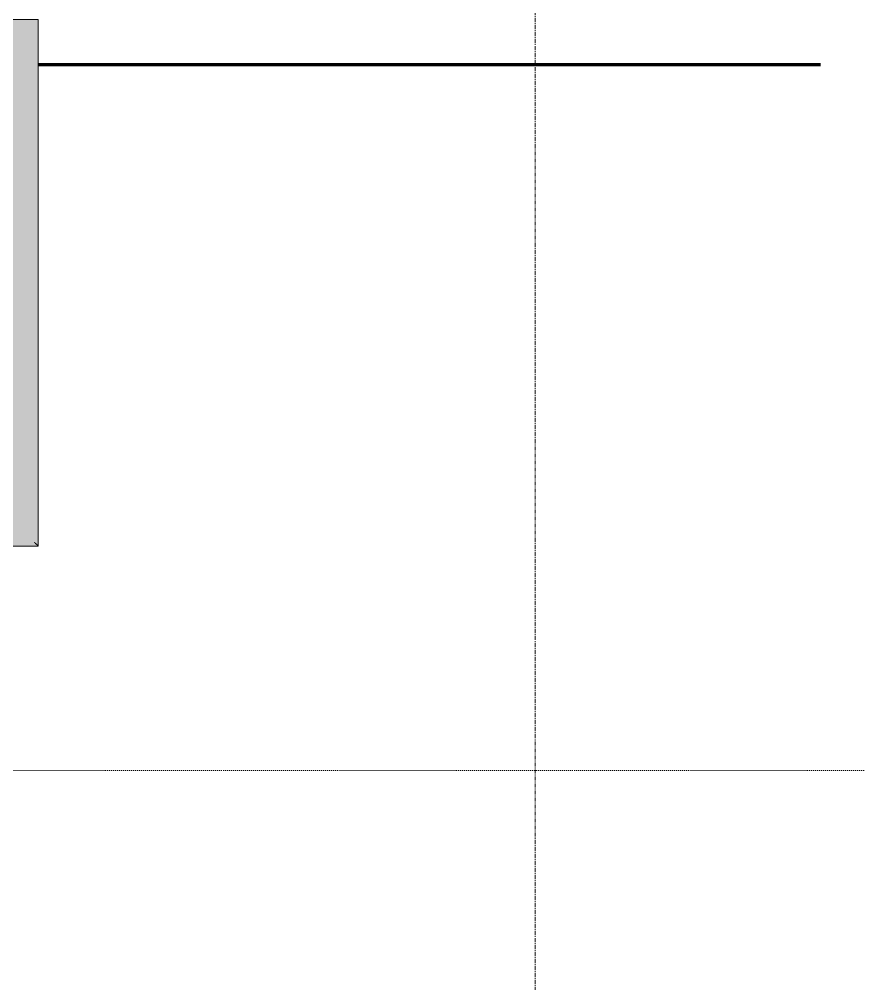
# Model space of a CAD drawing. Header units: inches. Extents: x -4218 to -1814, y 9706 to 12426.
# Drawn here: x -2564.6 to -2460, y 11126.9 to 11247 of the extents above; entities that cross this region are included whole.
import ezdxf

# ---------------------------------------------------------------- set-up
doc = ezdxf.new("R2010")
doc.units = ezdxf.units.IN
doc.header["$MEASUREMENT"] = 0
doc.linetypes.add('Aligning Line 1_8_', pattern=[0.25, 0.125, -0.125])
doc.linetypes.add('Grid Line 1_2_', pattern=[0.875, 0.5, -0.125, 0.125, -0.125])
for name, color, linetype, lineweight in [('0-1', 7, 'Continuous', 5), ('0-2', 10, 'Continuous', 13), ('A-AREA-1', 130, 'Continuous', 70), ('A-FLOR-HRAL-1', 7, 'Continuous', 9), ('G-ANNO-SYMB', 111, 'Aligning Line 1_8_', 9), ('S-GRID-1', 1, 'Grid Line 1_2_', 9)]:
    doc.layers.add(name, color=color, linetype=linetype, lineweight=lineweight)

# ---------------------------------------------------------------- blocks, each defined once
blk = doc.blocks.new('Railing - Railing-2568697-FLOOR PLAN - 2ND FLOOR')
at = {"layer": 'A-FLOR-HRAL-1'}
for points in [[(-2562.75, 11181.86), (-2562.75, 11247), (-2566.53, 11247), (-2566.53, 11185.64), (-2565.04, 11184.16)], [(-2562.27, 11181.39), (-2562.29, 11247), (-2562.75, 11247), (-2562.75, 11181.86), (-2562.29, 11181.41)], [(-2619.98, 11181.86), (-2562.75, 11181.86), (-2566.53, 11185.64), (-2672.07, 11185.64), (-2675.85, 11181.86), (-2653.75, 11181.86)], [(-2619.98, 11181.39), (-2562.29, 11181.41), (-2562.75, 11181.86), (-2675.85, 11181.86), (-2676.31, 11181.39), (-2653.75, 11181.39)]]:
    blk.add_hatch(color=256, dxfattribs=at).paths.add_polyline_path(points, flags=0)
for p, q in [((-2566.53, 11247), (-2562.75, 11247)), ((-2562.75, 11247), (-2562.27, 11247)), ((-2562.27, 11181.39), (-2562.27, 11247)), ((-2676.32, 11181.39), (-2562.27, 11181.39))]:
    blk.add_line(p, q, dxfattribs=at)
blk.add_open_spline([(-2562.27, 11181.39), (-2562.27, 11181.39), (-2562.28, 11181.4), (-2562.31, 11181.42), (-2562.34, 11181.45), (-2562.37, 11181.48), (-2562.39, 11181.51), (-2562.42, 11181.53), (-2562.46, 11181.57), (-2562.5, 11181.62), (-2562.54, 11181.65), (-2562.58, 11181.69), (-2562.64, 11181.76), (-2562.7, 11181.82), (-2562.75, 11181.86)], degree=3, knots=[0, 0, 0, 0, 0.166667, 0.25, 0.333333, 0.416667, 0.458333, 0.5, 0.583333, 0.666667, 0.708333, 0.75, 0.833333, 1, 1, 1, 1], dxfattribs=at)
blk = doc.blocks.new('CTR - 1st Phase - Shell_rvt-1-FLOOR PLAN - 2ND FLOOR')
at = {"layer": 'A-AREA-1'}
blk.add_line((-2562.28, 11241.39), (-2464.76, 11241.39), dxfattribs=at)
at = {"layer": 'S-GRID-1'}
blk.add_line((-2500.32, 9836.18), (-2500.32, 12376.79), dxfattribs=at)
at = {"layer": '0-2'}
blk.add_blockref('Railing - Railing-2568697-FLOOR PLAN - 2ND FLOOR', (0, 0), dxfattribs=at)

msp = doc.modelspace()

# ---------------------------------------------------------------- linework, layer by layer
at = {"layer": 'G-ANNO-SYMB'}
msp.add_line((-1910.86928, 11153.42614), (-4027.08301, 11153.42614), dxfattribs=at)

# ---------------------------------------------------------------- block references
at = {"layer": '0-1'}
msp.add_blockref('CTR - 1st Phase - Shell_rvt-1-FLOOR PLAN - 2ND FLOOR', (0, 0), dxfattribs=at)

doc.saveas('drawing.dxf')
